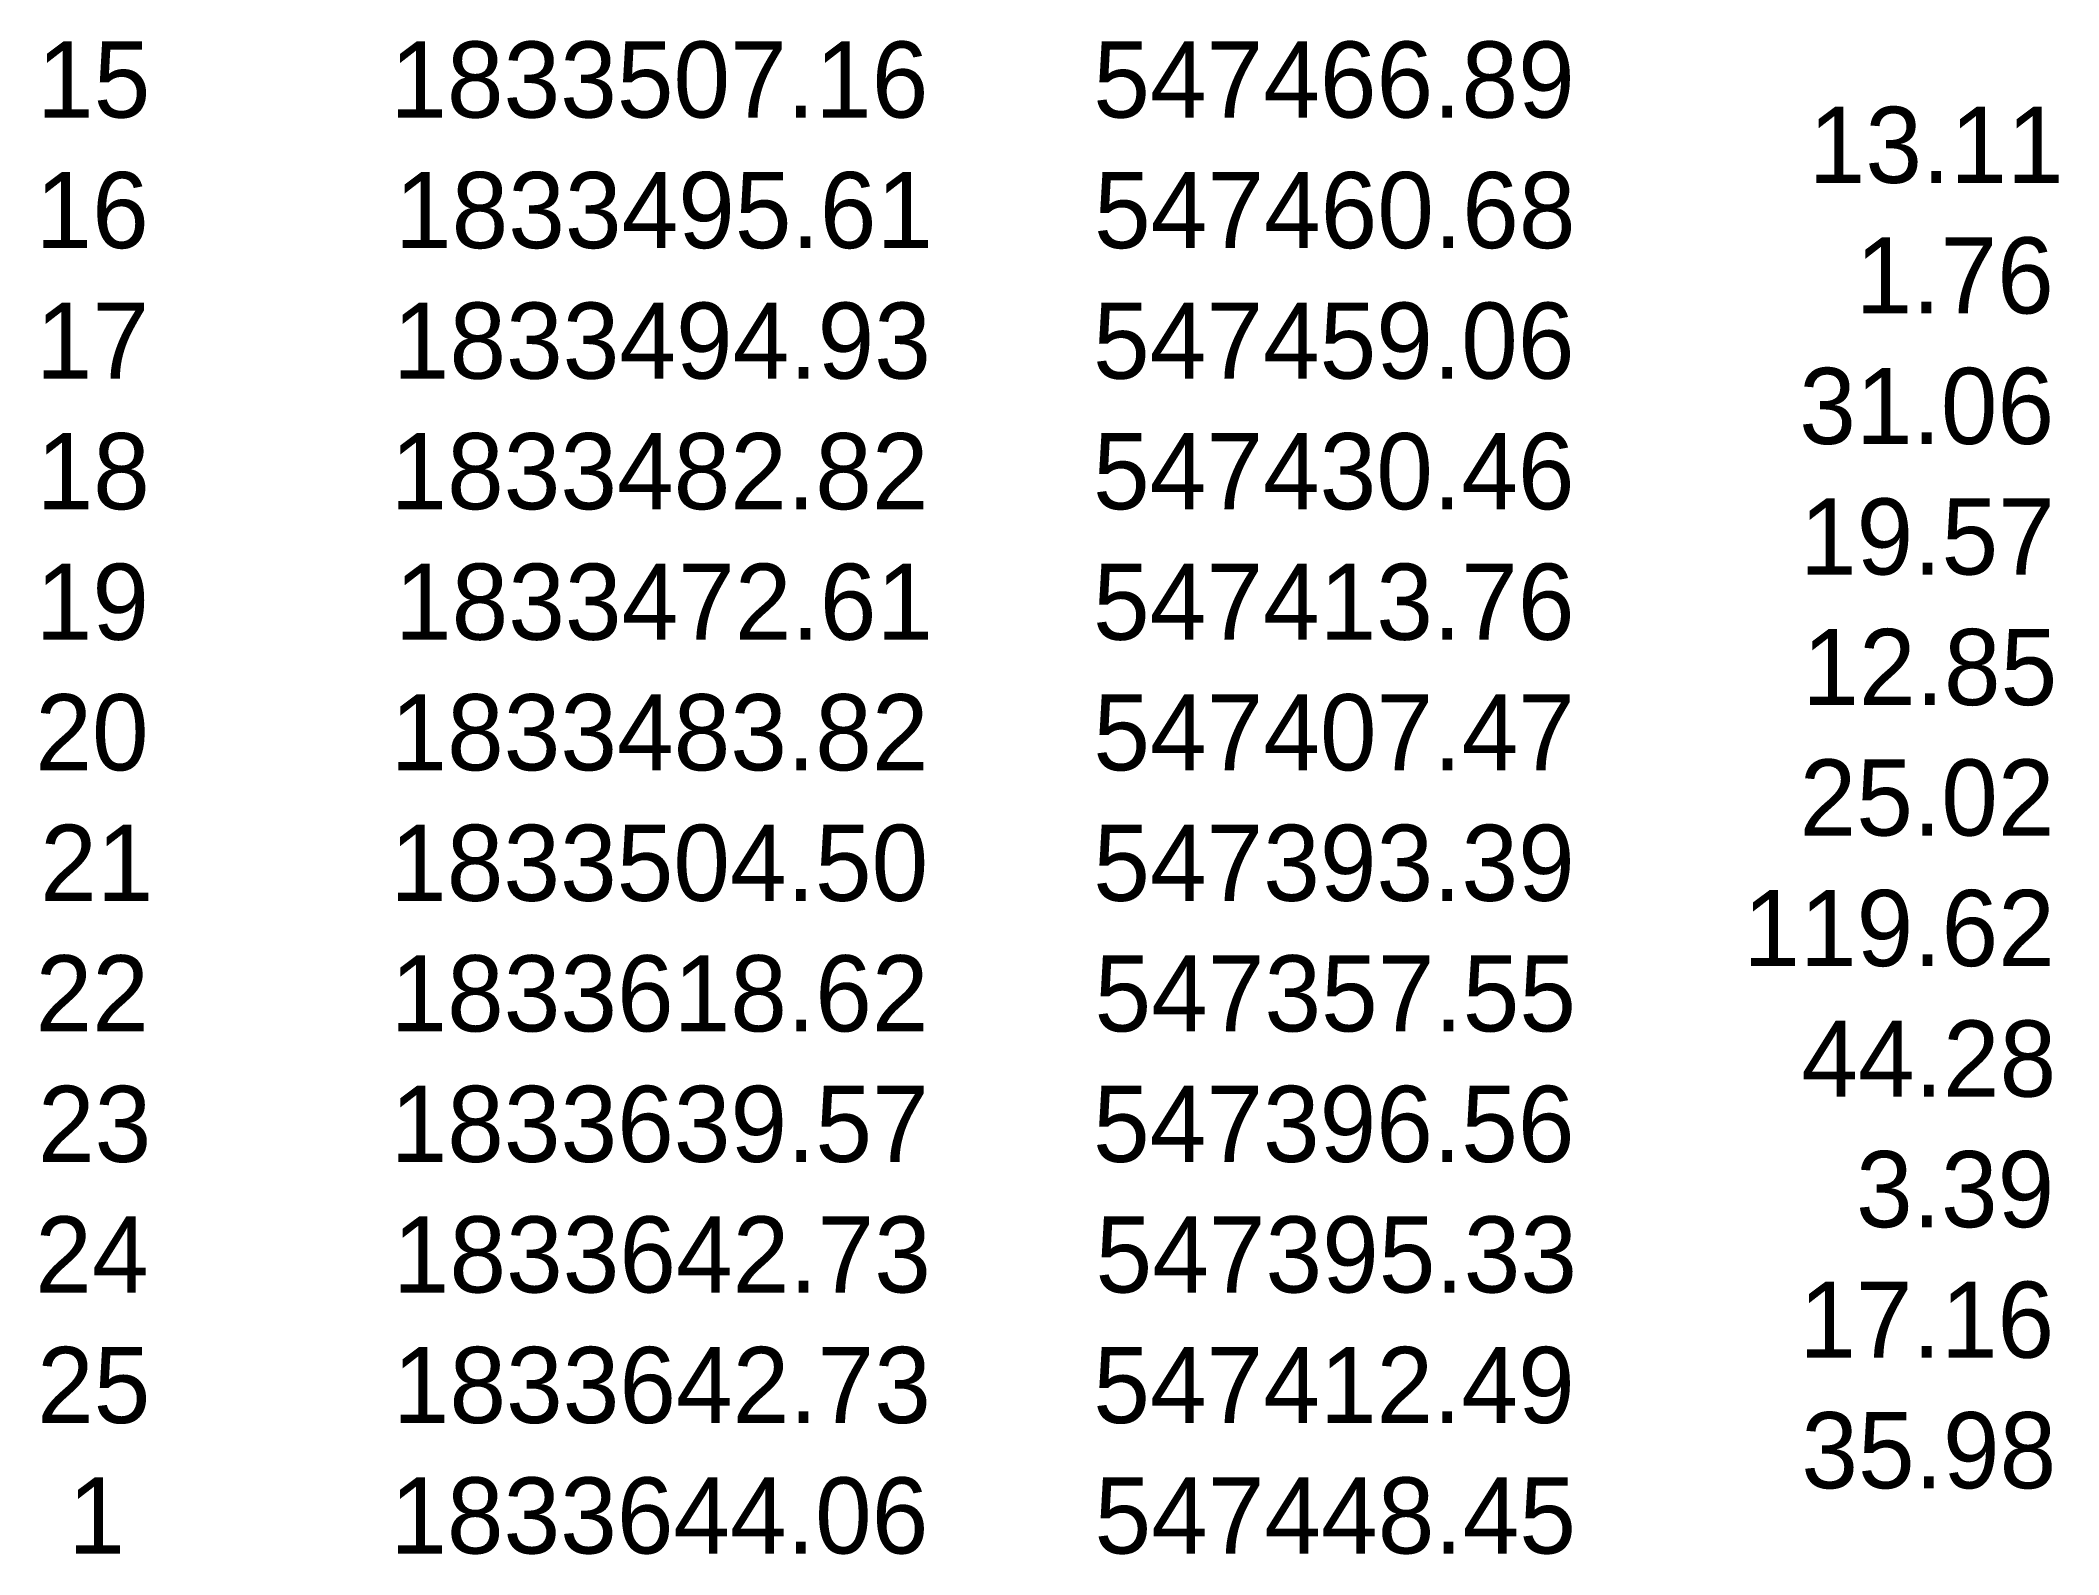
# Model space of a CAD drawing. Extents: x 544620 to 2075115, y 1830973 to 6937967.
# Drawn here: x 544620.3 to 544877.6, y 1830972.7 to 1831165.9 of the extents above.
import ezdxf

# ---------------------------------------------------------------- set-up
doc = ezdxf.new("R2010")
doc.units = 0
doc.layers.add('Level 53', color=7, linetype='Continuous')

msp = doc.modelspace()

# ---------------------------------------------------------------- texts
at = {"layer": 'Level 53'}
for s, height, p in [('15', 9.712, (544619.87, 1831156.02)), ('1833507.16', 9.712, (544664.91, 1831156.02)), ('547466.89', 9.712, (544754.55, 1831156.02)), ('13.11', 9.712, (544845.78, 1831147.69)), ('16', 9.712, (544619.67, 1831139.37)), ('1833495.61', 9.712, (544665.51, 1831139.37)), ('547460.68', 9.712, (544754.65, 1831139.37)), ('1.76', 9.712, (544851.75, 1831131.04)), ('17', 9.712, (544619.71, 1831122.72)), ('1833494.93', 9.712, (544665.23, 1831122.72)), ('547459.06', 9.712, (544754.52, 1831122.72)), ('31.06', 9.712, (544844.57, 1831114.39)), ('18', 9.712, (544619.8, 1831106.07)), ('1833482.82', 9.712, (544664.93, 1831106.07)), ('547430.46', 9.712, (544754.52, 1831106.07)), ('19.57', 9.712, (544844.66, 1831097.74)), ('19', 9.712, (544619.7, 1831089.42)), ('1833472.61', 9.712, (544665.51, 1831089.42)), ('547413.76', 9.712, (544754.52, 1831089.42)), ('12.85', 9.712, (544844.97, 1831081.09)), ('20', 9.712, (544619.65, 1831072.77)), ('1833483.82', 9.712, (544664.93, 1831072.77)), ('547407.47', 9.712, (544754.56, 1831072.77)), ('25.02', 9.712, (544844.62, 1831064.45)), ('21', 9.712, (544620.27, 1831056.12)), ('1833504.50', 9.712, (544664.89, 1831056.12)), ('547393.39', 9.712, (544754.55, 1831056.12)), ('119.62', 9.712, (544837.44, 1831047.8)), ('22', 9.712, (544619.69, 1831039.47)), ('1833618.62', 9.712, (544664.93, 1831039.47)), ('547357.55', 9.712, (544754.71, 1831039.47)), ('44.28', 9.712, (544844.84, 1831031.15)), ('23', 9.712, (544619.99, 1831022.82)), ('1833639.57', 9.712, (544664.95, 1831022.82)), ('547396.56', 9.712, (544754.52, 1831022.82)), ('3.39', 9.712, (544851.81, 1831014.5)), ('24', 9.712, (544619.64, 1831006.17)), ('1833642.73', 9.712, (544665.23, 1831006.17)), ('547395.33', 9.712, (544754.84, 1831006.17)), ('17.16', 9.712, (544844.57, 1830997.85)), ('25', 9.712, (544619.87, 1830989.52)), ('1833642.73', 9.712, (544665.23, 1830989.52)), ('547412.49', 9.712, (544754.55, 1830989.52)), ('35.98', 9.712, (544844.84, 1830981.2)), ('1', 9.71, (544623.86, 1830972.88)), ('1833644.06', 9.712, (544664.91, 1830972.88)), ('547448.45', 9.712, (544754.71, 1830972.88))]:
    msp.add_text(s, height=height, dxfattribs=at).set_placement(p)

doc.saveas('drawing.dxf')
